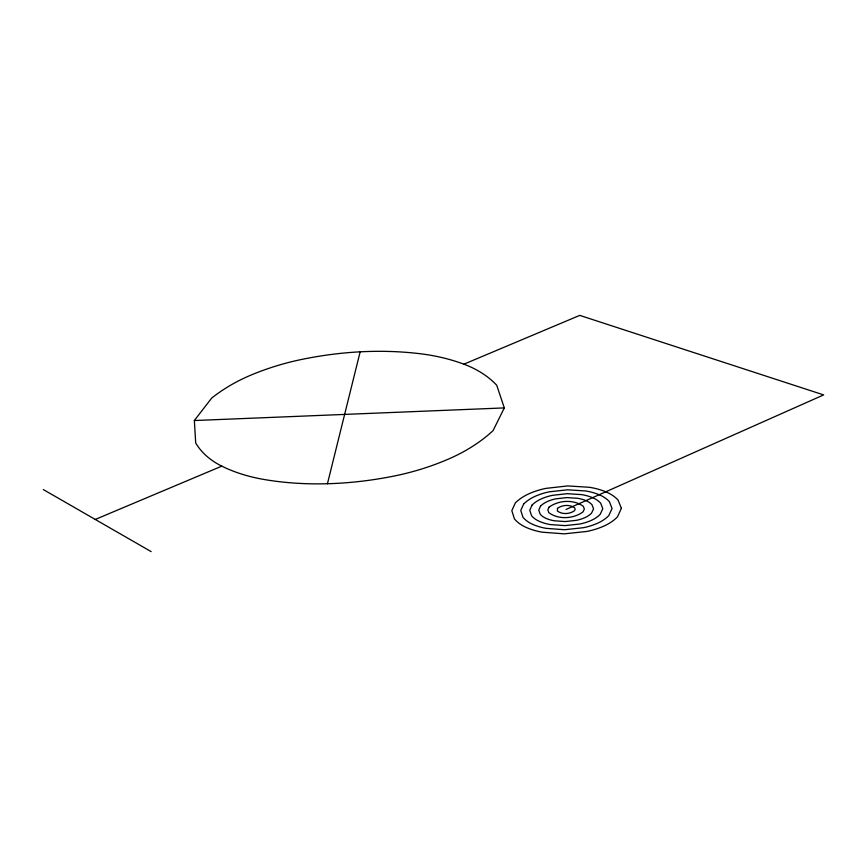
<?xml version="1.0" encoding="UTF-8"?>
<svg xmlns="http://www.w3.org/2000/svg" width="867" height="867" viewBox="0 0 867 867"><rect width="100%" height="100%" fill="white"/><g stroke="black" fill="none" stroke-linecap="round" stroke-linejoin="round"><path stroke-width="1.3" d="M327.444 483.732L360.152 351.829M504.312 407.913L493.02 430.693A123.721 81.997 -15.3 0 1 448.575 459.033A177.063 113.87 -15.7 0 1 394.799 475.896A255.722 157.23 -15.4 0 1 264.706 479.592A175.773 112.016 -17.1 0 1 221.8 466.143A114.899 74.497 -19 0 1 195.704 442.994L194.349 420.538L211.678 398.083A119.765 80.436 -20.5 0 1 252.015 374.652A195.758 137.333 -20.8 0 1 300.069 359.783A317.615 237.515 -23.1 0 1 419.184 353.606A196.961 140.14 -18.9 0 1 463.899 364.183A121.77 84.327 -16.2 0 1 496.715 385.23L504.312 407.913L194.349 420.538M566.032 509.471L823.65 394.908L579.752 315.382L463.899 364.183M95.251 519.452L221.8 466.143M43.35 489.584L151.161 551.618M557.481 508.355L557.405 511.042C562.206 514.662 569.738 514.174 574.496 510.685L575.179 509.276L574.68 507.889C569.814 504.291 562.249 504.8 557.481 508.355M548.974 507.238L547.836 509.85L548.789 512.614C558.381 519.886 573.499 518.91 583.003 511.909L584.358 509.081L583.328 506.317C573.596 499.143 558.511 500.151 548.974 507.238M540.509 506.133L538.786 510.045L540.174 514.185A19.984 14.88 -8.6 0 0 546.026 518.368A31.179 23.106 -8.2 0 0 554.186 520.764L565.176 521.555L576.36 520.341A31.245 23.149 -7.8 0 0 584.987 517.61A20.093 14.967 -7.5 0 0 591.554 513.134L593.559 508.886L591.988 504.735A20.223 15.172 -7.5 0 0 585.951 500.617A31.786 23.983 -7.8 0 0 577.736 498.308L566.877 497.593L555.92 498.818A31.721 23.94 -8.2 0 0 547.445 501.494A21.372 16.04 -8.5 0 0 540.509 506.133M532.089 505.027L529.77 510.24L531.579 515.757A26.595 19.789 -8.7 0 0 539.328 521.349A41.453 30.616 -8.3 0 0 550.209 524.557L564.894 525.619L579.85 524.015A41.573 30.703 -7.8 0 0 591.392 520.352A26.779 19.919 -7.3 0 0 600.148 514.38L602.803 508.691L600.658 503.153A27.018 20.288 -7.3 0 0 592.562 497.669A42.526 32.187 -7.7 0 0 581.605 494.623L567.148 493.681L552.593 495.317A42.396 32.101 -8.3 0 0 541.333 498.861A28.513 21.437 -8.7 0 0 532.089 505.027M523.711 503.933L520.774 510.425L522.985 517.328A33.174 24.655 -8.9 0 0 532.62 524.329A51.662 38.05 -8.4 0 0 546.221 528.361L564.601 529.715L583.361 527.71A51.847 38.181 -7.7 0 0 597.829 523.115A33.477 24.872 -7.2 0 0 608.786 515.616L612.069 508.495L609.338 501.57A33.835 25.446 -7.1 0 0 599.173 494.732A53.331 40.511 -7.6 0 0 585.463 490.939L567.43 489.801L549.288 491.827A53.147 40.37 -8.4 0 0 535.253 496.26A35.655 26.844 -8.9 0 0 523.711 503.933M621.379 508.3L617.467 516.862A40.164 29.803 -7 0 1 604.31 525.901A62.077 45.583 -7.7 0 1 586.894 531.428L564.309 533.844L542.211 532.186A61.817 45.398 -8.4 0 1 525.911 527.309A39.741 29.5 -9.1 0 1 514.413 518.889L511.823 510.62L515.377 502.838A42.808 32.274 -9 0 1 529.217 493.659A63.941 48.736 -8.4 0 1 545.993 488.37L567.701 485.932L589.311 487.276A64.223 48.942 -7.5 0 1 605.762 491.806A40.695 30.638 -6.9 0 1 618.03 499.988L621.379 508.3"/></g></svg>
